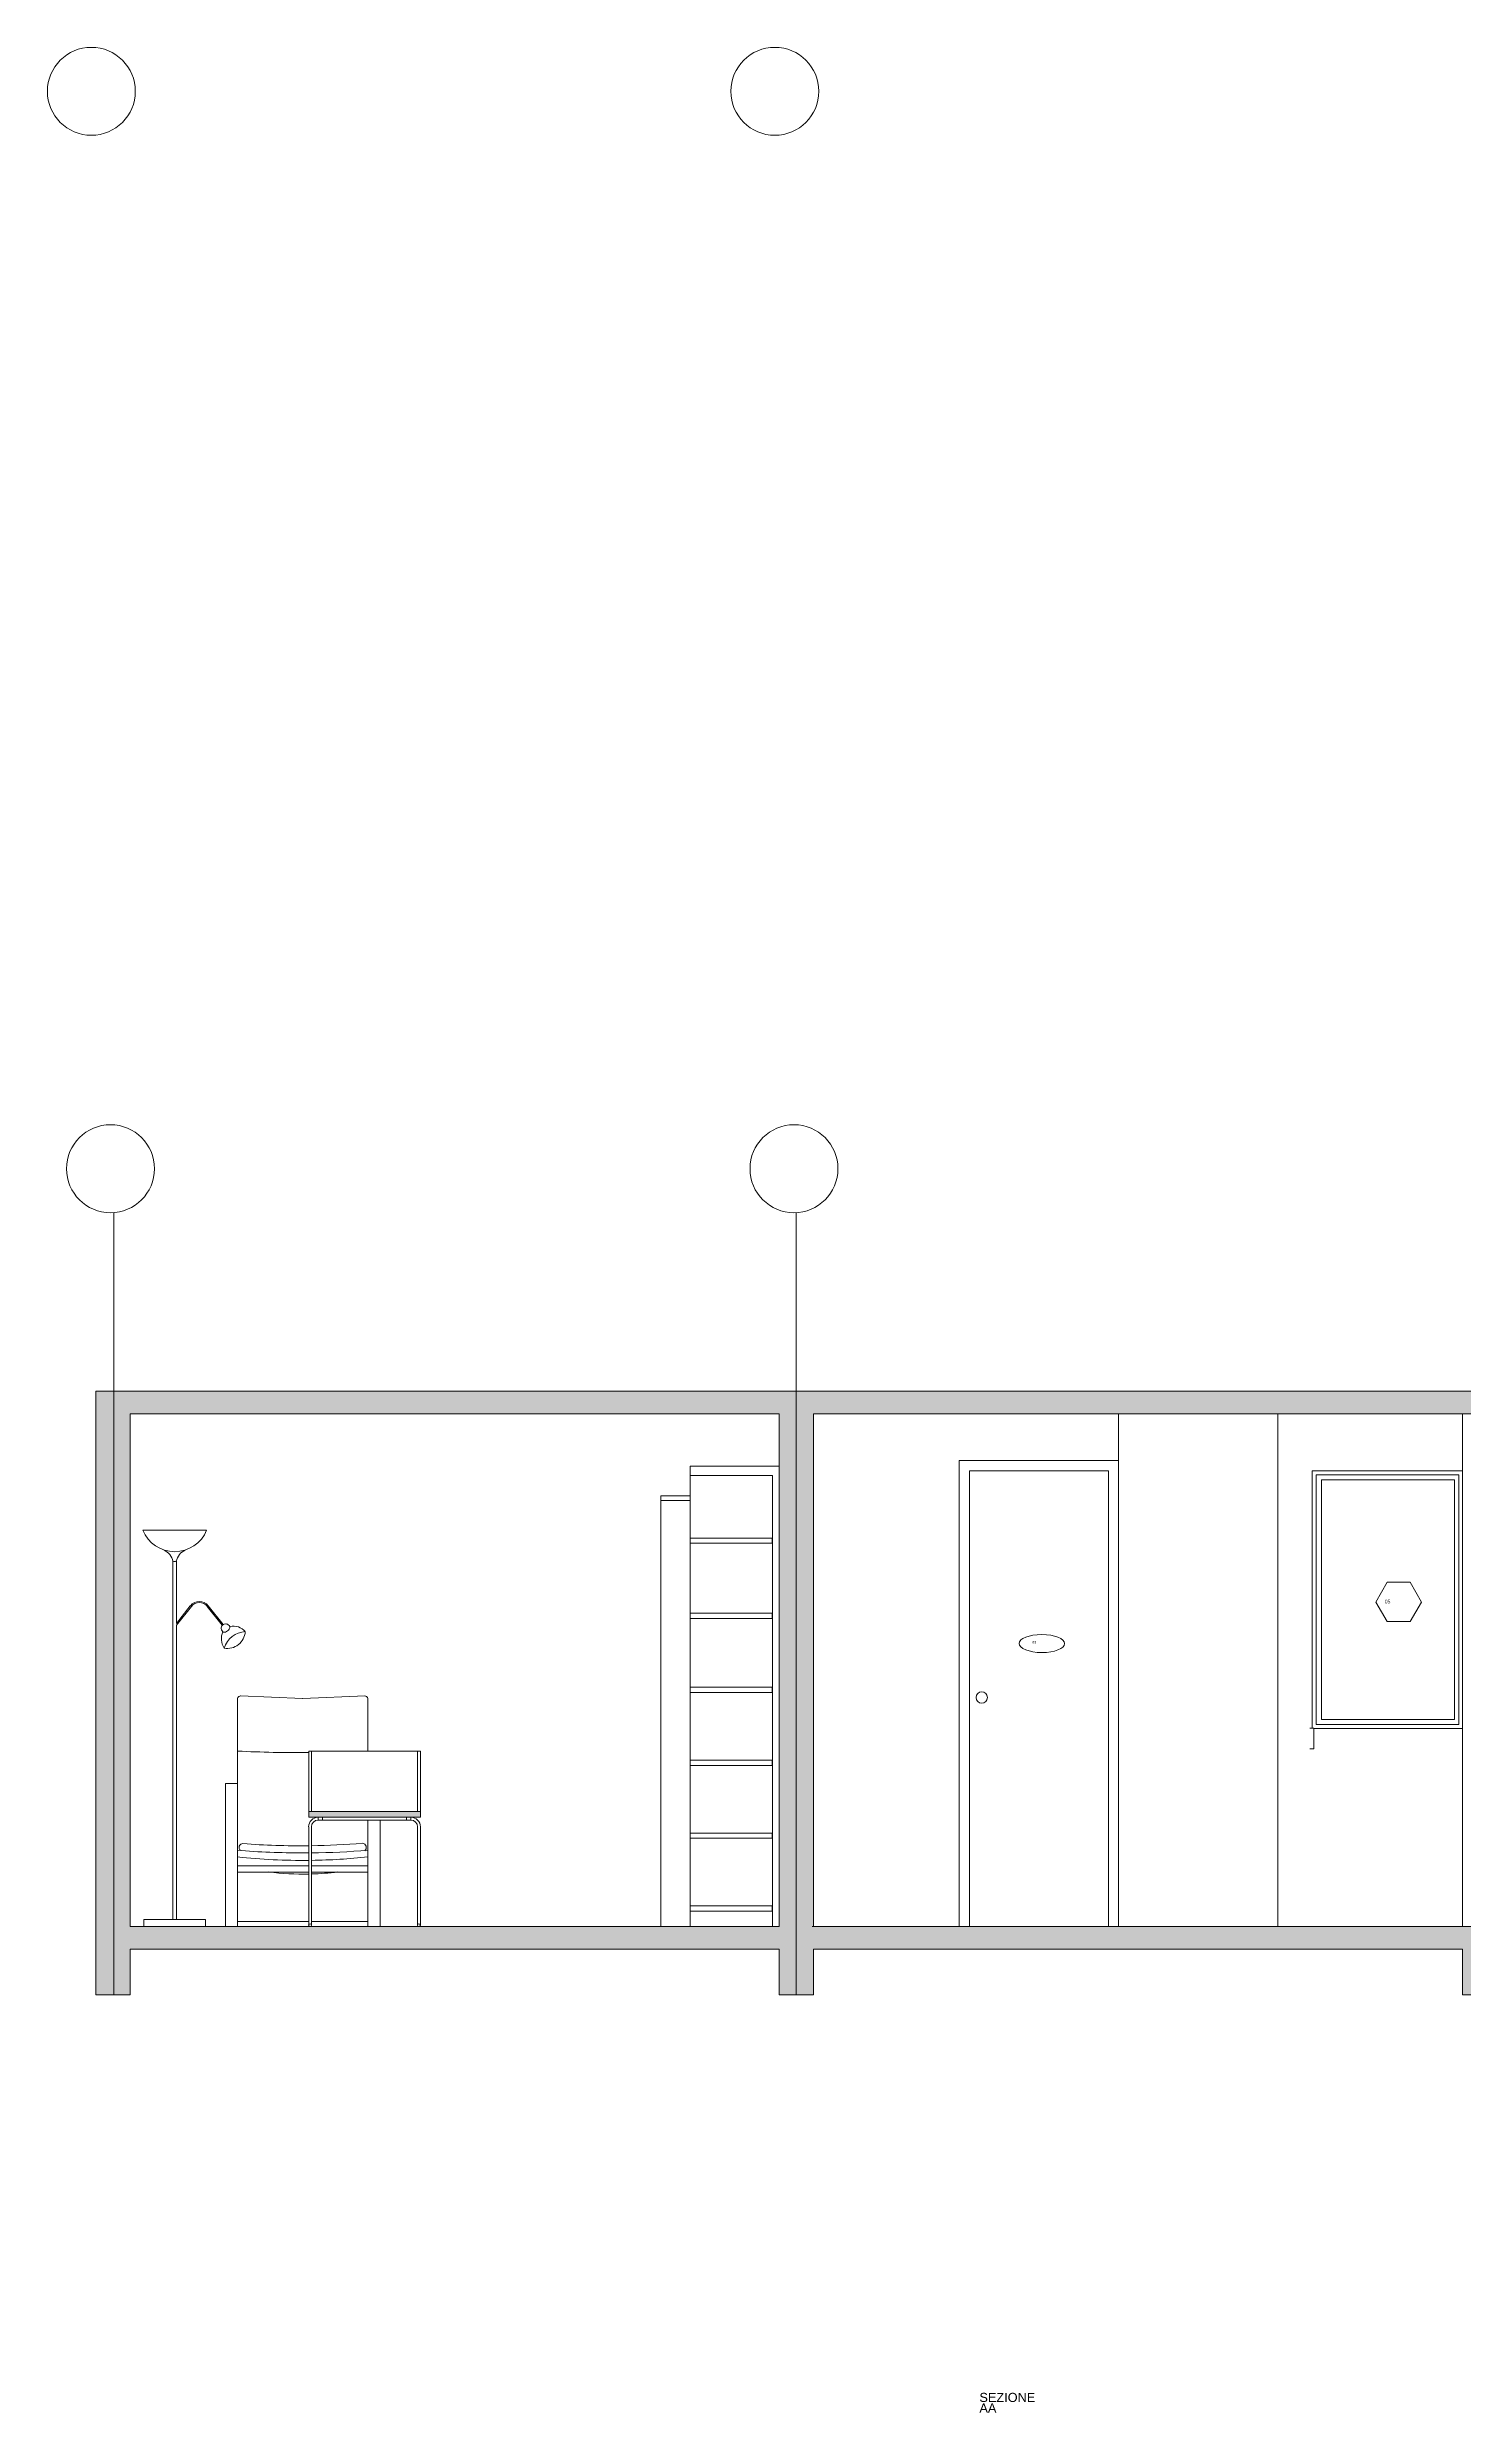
# Model space of a CAD drawing. Header units: centimetres. Extents: x -16179 to 12840, y -10704 to 3856.
# Drawn here: x 476 to 1098, y -9869 to -8831 of the extents above; entities that cross this region are included whole.
import ezdxf

# ---------------------------------------------------------------- set-up
doc = ezdxf.new("R2010")
doc.units = ezdxf.units.CM
doc.header["$MEASUREMENT"] = 0
for name, color, linetype, lineweight in [('0_Num_Penna__7_Num_Penna__7_Num_Penna__7_Num_Penna__7_Num_Penna__7_Num_Penna__7_Num_Penna__7_Num_Penna__7_Num_Penna__7_Num_Penna__7', 7, 'Continuous', 18), ('A-ELEV-MBE1_Num_Penna__7_Num_Penna__7_Num_Penna__7_Num_Penna__7_Num_Penna__7_Num_Penna__7_Num_Penna__7_Num_Penna__7_Num_Penna__7_Num_Penna__7', 7, 'Continuous', 18), ('A-FURN_Num_Penna__251_Num_Penna__251_Num_Penna__251_Num_Penna__251_Num_Penna__251_Num_Penna__251_Num_Penna__251_Num_Penna__251_Num_Penna__251_Num_Penna__251_Num_Penna__251', 251, 'Continuous', 18), ('A-FURN_Num_Penna__8_Num_Penna__8_Num_Penna__8_Num_Penna__8_Num_Penna__8_Num_Penna__8_Num_Penna__8_Num_Penna__8_Num_Penna__8_Num_Penna__8', 8, 'Continuous', 18), ('A-SECT-MCUT_Num_Penna__7_Num_Penna__7_Num_Penna__7_Num_Penna__7_Num_Penna__7_Num_Penna__7_Num_Penna__7_Num_Penna__7_Num_Penna__7_Num_Penna__7', 7, 'Continuous', 18), ('A-SECT-PATT_Num_Penna__11_Num_Penna__7_Num_Penna__7_Num_Penna__7_Num_Penna__7_Num_Penna__7_Num_Penna__7_Num_Penna__7_Num_Penna__7_Num_Penna__7', 7, 'Continuous', 18), ('AA - linee quote_Num_Penna__3_Num_Penna__3_Num_Penna__3_Num_Penna__3_Num_Penna__3_Num_Penna__3_Num_Penna__3_Num_Penna__3_Num_Penna__3_Num_Penna__3', 3, 'Continuous', 18), ('AA - pareti sezionate_Num_Penna__7_Num_Penna__7_Num_Penna__7_Num_Penna__7_Num_Penna__7_Num_Penna__7_Num_Penna__7_Num_Penna__7_Num_Penna__7_Num_Penna__7', 7, 'Continuous', 18), ('AA - serramenti e porte_Num_Penna__4_Num_Penna__4_Num_Penna__4_Num_Penna__4_Num_Penna__4_Num_Penna__4_Num_Penna__4_Num_Penna__4_Num_Penna__4_Num_Penna__4', 4, 'Continuous', 18), ('AA pareti non sezionate_Num_Penna__2_Num_Penna__2_Num_Penna__2_Num_Penna__2_Num_Penna__2_Num_Penna__2_Num_Penna__2_Num_Penna__2_Num_Penna__2_Num_Penna__2', 2, 'Continuous', 18), ('AA- arredo_Num_Penna__8_Num_Penna__8_Num_Penna__8_Num_Penna__8_Num_Penna__8_Num_Penna__8_Num_Penna__8_Num_Penna__8_Num_Penna__8_Num_Penna__8', 8, 'Continuous', 18), ('IKE120036-t1_Num_Penna__255_Num_Penna__255_Num_Penna__255_Num_Penna__255_Num_Penna__255_Num_Penna__255_Num_Penna__255_Num_Penna__255_Num_Penna__255_Num_Penna__255', 255, 'Continuous', 18), ('SEZIONE ARREDO_Num_Penna__1_Num_Penna__255_Num_Penna__255_Num_Penna__255_Num_Penna__255_Num_Penna__255_Num_Penna__255_Num_Penna__255_Num_Penna__255_Num_Penna__255', 255, 'Continuous', 18)]:
    doc.layers.add(name, color=color, linetype=linetype, lineweight=lineweight)
doc.styles.add('GENERATED_STYLE_1', font='Arial.ttf')

msp = doc.modelspace()

# ---------------------------------------------------------------- hatches: boundary and pattern name
at = {"layer": 'A-SECT-PATT_Num_Penna__11_Num_Penna__7_Num_Penna__7_Num_Penna__7_Num_Penna__7_Num_Penna__7_Num_Penna__7_Num_Penna__7_Num_Penna__7_Num_Penna__7', "linetype": 'Continuous', "lineweight": 18}
for points in [[(812.1, -9420.9), (497.2, -9420.9), (497.2, -9655.9), (512.2, -9655.9), (512.2, -9430.9), (797.1, -9430.9), (797.1, -9655.9), (812.1, -9655.9)], [(812.1, -9430.9), (1396.1, -9430.9), (1396.1, -9655.9), (1411.1, -9655.9), (1411.1, -9420.9), (812.1, -9420.9)], [(1411.1, -9655.9), (497.1, -9655.9), (497.1, -9685.9), (512.2, -9685.9), (512.2, -9665.9), (797.1, -9665.9), (797.1, -9685.9), (812.1, -9685.9), (812.1, -9665.9), (1097.1, -9665.9), (1097.1, -9685.9), (1111.1, -9685.9), (1111.1, -9665.9), (1396.1, -9665.9), (1396.1, -9685.9), (1411.1, -9685.9)]]:
    msp.add_hatch(color=7, dxfattribs=at).paths.add_polyline_path(points)
at = {"layer": 'AA- arredo_Num_Penna__8_Num_Penna__8_Num_Penna__8_Num_Penna__8_Num_Penna__8_Num_Penna__8_Num_Penna__8_Num_Penna__8_Num_Penna__8_Num_Penna__8', "linetype": 'Continuous', "lineweight": 18}
msp.add_hatch(color=8, dxfattribs=at).paths.add_polyline_path([(590.6, -9605.4), (590.6, -9607.9), (639.6, -9607.9), (639.6, -9605.4)])

# ---------------------------------------------------------------- linework, layer by layer
at = {"layer": '0_Num_Penna__7_Num_Penna__7_Num_Penna__7_Num_Penna__7_Num_Penna__7_Num_Penna__7_Num_Penna__7_Num_Penna__7_Num_Penna__7_Num_Penna__7', "color": 7, "linetype": 'Continuous', "lineweight": 18}
for p, q in [((797.1, -9555.9), (797.1, -9554.9)), ((797.1, -9646.1), (797.1, -9555.9))]:
    msp.add_line(p, q, dxfattribs=at)
at = {"layer": 'A-ELEV-MBE1_Num_Penna__7_Num_Penna__7_Num_Penna__7_Num_Penna__7_Num_Penna__7_Num_Penna__7_Num_Penna__7_Num_Penna__7_Num_Penna__7_Num_Penna__7', "color": 7, "linetype": 'Continuous', "lineweight": 18}
msp.add_line((941.6, -9455.9), (941.6, -9655.9), dxfattribs=at)
at = {"layer": 'A-FURN_Num_Penna__251_Num_Penna__251_Num_Penna__251_Num_Penna__251_Num_Penna__251_Num_Penna__251_Num_Penna__251_Num_Penna__251_Num_Penna__251_Num_Penna__251_Num_Penna__251', "color": 251, "linetype": 'Continuous', "lineweight": 18}
msp.add_line((758.1, -9655.9), (745.1, -9655.9), dxfattribs=at)
msp.add_circle((639, -9655.3), 0.619, dxfattribs=at)
at = {"layer": 'A-FURN_Num_Penna__8_Num_Penna__8_Num_Penna__8_Num_Penna__8_Num_Penna__8_Num_Penna__8_Num_Penna__8_Num_Penna__8_Num_Penna__8_Num_Penna__8', "color": 8, "linetype": 'Continuous', "lineweight": 18}
msp.add_line((1030.1, -9568.9), (1031.8, -9568.9), dxfattribs=at)
at = {"layer": 'A-SECT-MCUT_Num_Penna__7_Num_Penna__7_Num_Penna__7_Num_Penna__7_Num_Penna__7_Num_Penna__7_Num_Penna__7_Num_Penna__7_Num_Penna__7_Num_Penna__7', "color": 7, "linetype": 'Continuous', "lineweight": 18}
for p, q in [((1097.1, -9430.9), (812.1, -9430.9)), ((1396.1, -9430.9), (1097.1, -9430.9))]:
    msp.add_line(p, q, dxfattribs=at)
at = {"layer": 'A-SECT-MCUT_Num_Penna__7_Num_Penna__7_Num_Penna__7_Num_Penna__7_Num_Penna__7_Num_Penna__7_Num_Penna__7_Num_Penna__7_Num_Penna__7_Num_Penna__7', "color": 7, "linetype": 'Continuous', "lineweight": 18, "flags": 128}
for points in [[(512.2, -9430.9), (512.2, -9455.9)], [(812.1, -9655.9), (812.6, -9655.9)], [(512.2, -9665.9), (512.2, -9685.9)], [(1111.1, -9665.9), (1111.1, -9685.9), (1097.1, -9685.9), (1097.1, -9665.9)]]:
    msp.add_lwpolyline(points, dxfattribs=at)
at = {"layer": 'AA - linee quote_Num_Penna__3_Num_Penna__3_Num_Penna__3_Num_Penna__3_Num_Penna__3_Num_Penna__3_Num_Penna__3_Num_Penna__3_Num_Penna__3_Num_Penna__3', "color": 3, "linetype": 'Continuous', "lineweight": 18}
for p, q in [((505.1, -9685.9), (505.1, -9342.7)), ((804.6, -9685.9), (804.6, -9342.7)), ((1031.8, -9577.9), (1031.8, -9568.9)), ((1030.1, -9577.9), (1031.8, -9577.9))]:
    msp.add_line(p, q, dxfattribs=at)
at = {"layer": 'AA - linee quote_Num_Penna__3_Num_Penna__3_Num_Penna__3_Num_Penna__3_Num_Penna__3_Num_Penna__3_Num_Penna__3_Num_Penna__3_Num_Penna__3_Num_Penna__3', "color": 3, "linetype": 'Continuous', "lineweight": 18, "flags": 128}
msp.add_lwpolyline([(1079, -9513.5), (1074, -9504.8), (1064, -9504.8), (1059, -9513.5), (1064, -9522.1), (1074, -9522.1)], close=True, dxfattribs=at)
at = {"layer": 'AA - linee quote_Num_Penna__3_Num_Penna__3_Num_Penna__3_Num_Penna__3_Num_Penna__3_Num_Penna__3_Num_Penna__3_Num_Penna__3_Num_Penna__3_Num_Penna__3', "color": 3, "linetype": 'Continuous', "lineweight": 18}
for centre in [(495.2, -8850.4), (795.2, -8850.4), (503.6, -9323.3), (803.6, -9323.3)]:
    msp.add_circle(centre, 19.3, dxfattribs=at)
msp.add_ellipse((912.4, -9531.7), major_axis=(-10, 0.02), ratio=0.395468, dxfattribs=at)
at = {"layer": 'AA - pareti sezionate_Num_Penna__7_Num_Penna__7_Num_Penna__7_Num_Penna__7_Num_Penna__7_Num_Penna__7_Num_Penna__7_Num_Penna__7_Num_Penna__7_Num_Penna__7', "color": 7, "linetype": 'Continuous', "lineweight": 18}
for p, q in [((497.2, -9420.9), (1411.1, -9420.9)), ((797.1, -9430.9), (512.2, -9430.9)), ((497.2, -9455.9), (497.1, -9655.9)), ((512.2, -9455.9), (512.2, -9655.9)), ((797.1, -9453.9), (797.1, -9655.9)), ((797.1, -9453.9), (797.1, -9655.9)), ((797.1, -9455.9), (797.1, -9655.9)), ((812.1, -9475.9), (812.1, -9455.9)), ((812.1, -9495.9), (812.1, -9475.9)), ((512.2, -9655.9), (512.2, -9485.9)), ((812.1, -9515.9), (812.1, -9495.9)), ((812.1, -9535.9), (812.1, -9515.9)), ((812.1, -9555.9), (812.1, -9535.9)), ((812.1, -9575.9), (812.1, -9555.9)), ((812.1, -9595.9), (812.1, -9575.9)), ((812.1, -9615.9), (812.1, -9595.9)), ((812.1, -9635.9), (812.1, -9615.9)), ((812.1, -9655.9), (812.1, -9635.9)), ((512.2, -9655.9), (797.1, -9655.9)), ((811.6, -9655.9), (1097.5, -9655.9)), ((812.6, -9655.9), (1397.6, -9655.9)), ((952.1, -9655.9), (1030.1, -9655.9)), ((952.1, -9655.9), (1030.1, -9655.9)), ((797.1, -9665.9), (512.2, -9665.9)), ((812.1, -9665.9), (1097.1, -9665.9))]:
    msp.add_line(p, q, dxfattribs=at)
at = {"layer": 'AA - pareti sezionate_Num_Penna__7_Num_Penna__7_Num_Penna__7_Num_Penna__7_Num_Penna__7_Num_Penna__7_Num_Penna__7_Num_Penna__7_Num_Penna__7_Num_Penna__7', "color": 7, "linetype": 'Continuous', "lineweight": 18, "flags": 128}
for points in [[(497.2, -9455.9), (497.2, -9420.9)], [(797.1, -9455.9), (797.1, -9430.9)], [(812.1, -9430.9), (812.1, -9455.9)], [(512.2, -9665.9), (512.2, -9685.9), (497.1, -9685.9), (497.1, -9655.9)], [(812.1, -9665.9), (812.1, -9685.9), (797.1, -9685.9), (797.1, -9665.9)]]:
    msp.add_lwpolyline(points, dxfattribs=at)
at = {"layer": 'AA - serramenti e porte_Num_Penna__4_Num_Penna__4_Num_Penna__4_Num_Penna__4_Num_Penna__4_Num_Penna__4_Num_Penna__4_Num_Penna__4_Num_Penna__4_Num_Penna__4', "color": 4, "linetype": 'Continuous', "lineweight": 18}
for p, q in [((876.1, -9451.4), (876.1, -9655.9)), ((946.1, -9451.4), (876.1, -9451.4)), ((941.6, -9455.9), (880.6, -9455.9)), ((1031.1, -9568.9), (1031.1, -9455.9)), ((1031.1, -9455.9), (1097.1, -9455.9)), ((1032.8, -9457.6), (1032.8, -9567.3)), ((1032.8, -9457.6), (1093.5, -9457.6)), ((1093.5, -9457.6), (1095.4, -9457.6)), ((1095.4, -9457.6), (1095.4, -9567.3)), ((1035.1, -9459.9), (1035.1, -9565)), ((1035.1, -9459.9), (1093.5, -9459.9)), ((1093.5, -9459.9), (1093.5, -9565)), ((1097.1, -9569), (1031.8, -9569)), ((1082.3, -9567.3), (1032.8, -9567.3)), ((1082.3, -9565), (1035.1, -9565)), ((1093.5, -9565), (1082.3, -9565)), ((1095.4, -9567.3), (1082.3, -9567.3))]:
    msp.add_line(p, q, dxfattribs=at)
at = {"layer": 'AA - serramenti e porte_Num_Penna__4_Num_Penna__4_Num_Penna__4_Num_Penna__4_Num_Penna__4_Num_Penna__4_Num_Penna__4_Num_Penna__4_Num_Penna__4_Num_Penna__4', "color": 4, "linetype": 'Continuous', "lineweight": 18, "flags": 128}
msp.add_lwpolyline([(941.6, -9455.9), (880.6, -9455.9), (880.6, -9655.9), (941.6, -9655.9)], close=True, dxfattribs=at)
at = {"layer": 'AA - serramenti e porte_Num_Penna__4_Num_Penna__4_Num_Penna__4_Num_Penna__4_Num_Penna__4_Num_Penna__4_Num_Penna__4_Num_Penna__4_Num_Penna__4_Num_Penna__4', "color": 4, "linetype": 'Continuous', "lineweight": 18}
msp.add_circle((886, -9555.4), 2.5, dxfattribs=at)
at = {"layer": 'AA pareti non sezionate_Num_Penna__2_Num_Penna__2_Num_Penna__2_Num_Penna__2_Num_Penna__2_Num_Penna__2_Num_Penna__2_Num_Penna__2_Num_Penna__2_Num_Penna__2', "color": 2, "linetype": 'Continuous', "lineweight": 18}
for p, q in [((946.1, -9430.9), (946.1, -9655.9)), ((1016, -9430.9), (1016, -9655.9)), ((1016, -9430.9), (1016, -9655.9)), ((1097, -9430.9), (1097, -9655.9)), ((1097.1, -9430.9), (1097.1, -9570.1))]:
    msp.add_line(p, q, dxfattribs=at)
at = {"layer": 'AA- arredo_Num_Penna__8_Num_Penna__8_Num_Penna__8_Num_Penna__8_Num_Penna__8_Num_Penna__8_Num_Penna__8_Num_Penna__8_Num_Penna__8_Num_Penna__8', "color": 8, "linetype": 'Continuous', "lineweight": 18}
for p, q in [((758.1, -9453.9), (797.1, -9453.9)), ((758.1, -9655.9), (758.1, -9453.9)), ((794.2, -9457.9), (758.1, -9457.9)), ((794.2, -9655.9), (794.2, -9457.9)), ((745.1, -9655.9), (745.1, -9466.9)), ((745.1, -9466.9), (758.1, -9466.9)), ((745.1, -9468.9), (758.1, -9468.9)), ((545.8, -9481.9), (517.8, -9481.9)), ((530.4, -9481.9), (533.1, -9481.9)), ((531.8, -9481.9), (545.8, -9481.9)), ((758.1, -9485.4), (794.1, -9485.4)), ((794.1, -9487.7), (758.1, -9487.7)), ((794.1, -9485.4), (794.1, -9487.7)), ((531, -9495.6), (531, -9652.9)), ((532.5, -9495.6), (532.5, -9522.9)), ((532.5, -9522.9), (538.6, -9515.1)), ((532.5, -9523.7), (539.1, -9515.4)), ((552.6, -9523.7), (546.1, -9515.4)), ((553, -9523.4), (546.5, -9515.1)), ((758.1, -9518.4), (794.1, -9518.4)), ((794.1, -9518.4), (794.1, -9520.7)), ((532.5, -9523.7), (532.5, -9652.9)), ((794.1, -9520.7), (758.1, -9520.7)), ((758.1, -9550.9), (794.1, -9550.9)), ((794.1, -9550.9), (794.1, -9553.2)), ((794.1, -9553.2), (758.1, -9553.2)), ((590.6, -9607.9), (590.6, -9578.9)), ((590.6, -9578.9), (639.6, -9578.9)), ((591.8, -9578.9), (591.8, -9605.4)), ((638.4, -9578.9), (638.4, -9605.4)), ((639.6, -9578.9), (639.6, -9607.9)), ((758.1, -9582.9), (794.1, -9582.9)), ((794.1, -9585.2), (758.1, -9585.2)), ((794.1, -9582.9), (794.1, -9585.2)), ((590.6, -9605.4), (639.6, -9605.4)), ((590.6, -9607.9), (639.6, -9607.9)), ((590.6, -9655.3), (590.6, -9612.2)), ((590.6, -9655.3), (590.6, -9612.2)), ((591.8, -9612.2), (591.8, -9655.3)), ((594.8, -9607.9), (594.8, -9609.3)), ((594.8, -9609.3), (596.7, -9609.3)), ((596.7, -9609.3), (596.7, -9607.9)), ((596.7, -9609.2), (633.5, -9609.2)), ((633.5, -9609.3), (633.5, -9607.9)), ((635.4, -9609.3), (633.5, -9609.3)), ((635.4, -9607.9), (635.4, -9609.3)), ((638.4, -9612.2), (638.4, -9655.3)), ((639.6, -9612.2), (639.6, -9655.3)), ((758.1, -9614.9), (794.1, -9614.9)), ((794.1, -9617.2), (758.1, -9617.2)), ((794.1, -9614.9), (794.1, -9617.2)), ((518.3, -9655.9), (518.3, -9652.9)), ((518.3, -9652.9), (545.3, -9652.9)), ((545.3, -9652.9), (545.3, -9655.9)), ((587.9, -9653.7), (559.3, -9653.7)), ((559.3, -9653.7), (559.3, -9655.8)), ((588, -9653.7), (590.6, -9653.7)), ((591.8, -9653.7), (616.6, -9653.7)), ((616.6, -9653.7), (616.6, -9655.8)), ((758.1, -9646.9), (794.1, -9646.9)), ((794.1, -9649.2), (758.1, -9649.2)), ((794.1, -9646.9), (794.1, -9649.2)), ((794.2, -9649.2), (794.1, -9649.2))]:
    msp.add_line(p, q, dxfattribs=at)
at = {"layer": 'AA- arredo_Num_Penna__8_Num_Penna__8_Num_Penna__8_Num_Penna__8_Num_Penna__8_Num_Penna__8_Num_Penna__8_Num_Penna__8_Num_Penna__8_Num_Penna__8', "color": 8, "linetype": 'Continuous', "lineweight": 18, "flags": 128}
for points in [[(559.3, -9630.6), (559.3, -9555.8)], [(560.6, -9554.7), (587.9, -9555.8)], [(615.4, -9554.7), (588, -9555.8)], [(616.6, -9578.9), (616.6, -9555.8)], [(616.6, -9609.2), (616.6, -9655.9), (621.9, -9655.9), (621.9, -9609.2)], [(616.6, -9630.6), (616.6, -9609.2)], [(590.6, -9629.2), (559.3, -9629.2), (559.3, -9632), (590.6, -9632)], [(591.8, -9632), (616.6, -9632), (616.6, -9629.2), (591.8, -9629.2)]]:
    msp.add_lwpolyline(points, dxfattribs=at)
msp.add_lwpolyline([(554.1, -9593.2), (559.3, -9593.2), (559.3, -9655.9), (554.1, -9655.9)], close=True, dxfattribs=at)
at = {"layer": 'AA- arredo_Num_Penna__8_Num_Penna__8_Num_Penna__8_Num_Penna__8_Num_Penna__8_Num_Penna__8_Num_Penna__8_Num_Penna__8_Num_Penna__8_Num_Penna__8', "color": 8, "linetype": 'Continuous', "lineweight": 18}
msp.add_circle((591.2, -9655.3), 0.619, dxfattribs=at)
for centre, radius, start, end in [((531.8, -9476.3), 15.1, 201.945, 338.055), ((523.9, -9497.2), 7.3, 13.1634, 63.1642), ((531.8, -9493.7), 2, 248.3278, 291.6722), ((539.6, -9497.2), 7.3, 116.8358, 166.8366), ((542.6, -9518.2), 5, 38.3251, 141.6749), ((542.6, -9518.2), 4.47, 38.3251, 141.6749), ((554, -9524.9), 1.81, 75.4758, 189.7832), ((554.8, -9524.8), 2.63, 176.4171, 223.157), ((559.5, -9529.6), 7.25, 155.5716, 214.1648), ((553.4, -9524.1), 2.62, 259.5952, 356.4228), ((563.5, -9536.9), 10.5, 94.1093, 162.1561), ((554.9, -9526), 7.85, 259.8836, 356.3819), ((553.8, -9525.6), 2.59, 32.5802, 75.4758), ((557.4, -9531.3), 7.25, 42.1006, 100.6938), ((560.7, -9556.1), 1.38, 84.7605, 167.239), ((615.2, -9556.1), 1.38, 12.761, 95.2395), ((587.5, -9007.4), 572.2, 267.1838, 270.3147), ((587.5, -9007.4), 572.2, 272.7302, 272.9169), ((594.8, -9612.2), 4.24, 90, 180), ((594.8, -9612.2), 3, 90, 180), ((635.4, -9612.2), 4.24, 0, 90), ((635.4, -9612.2), 3, 0, 90), ((588, -9262.2), 361.4, 265.4461, 269.9874), ((561.8, -9621.2), 1.74, 91.5896, 233.4658), ((587, -9298.9), 321.6, 265.491, 270.6401), ((587.9, -9262.2), 361.4, 270.0126, 270.4313), ((587, -9298.9), 321.6, 270.8606, 274.8472), ((587.9, -9262.2), 361.4, 270.6274, 274.5539), ((614, -9621.2), 1.86, 309.0847, 84.7296), ((588, -9362), 264.9, 263.7977, 270.5713), ((588.2, -9508.6), 124.3, 263.0099, 271.1147), ((588, -9362), 264.9, 270.839, 276.2023), ((588.2, -9508.6), 124.3, 271.6852, 276.9901)]:
    msp.add_arc(centre, radius, start, end, dxfattribs=at)
at = {"layer": 'IKE120036-t1_Num_Penna__255_Num_Penna__255_Num_Penna__255_Num_Penna__255_Num_Penna__255_Num_Penna__255_Num_Penna__255_Num_Penna__255_Num_Penna__255_Num_Penna__255', "color": 255, "linetype": 'Continuous', "lineweight": 18}
for p in [(758.1, -9655.9), (797.1, -9655.9)]:
    msp.add_line(p, (794.2, -9655.9), dxfattribs=at)
at = {"layer": 'SEZIONE ARREDO_Num_Penna__1_Num_Penna__255_Num_Penna__255_Num_Penna__255_Num_Penna__255_Num_Penna__255_Num_Penna__255_Num_Penna__255_Num_Penna__255_Num_Penna__255', "color": 255, "linetype": 'Continuous', "lineweight": 18}
for p, q in [((545.3, -9655.9), (518.3, -9655.9)), ((531.8, -9655.9), (545.3, -9655.9)), ((590.6, -9655.9), (591.8, -9655.9)), ((593.1, -9655.9), (597, -9655.9)), ((633.2, -9655.9), (637.1, -9655.9)), ((639.6, -9655.9), (638.4, -9655.9))]:
    msp.add_line(p, q, dxfattribs=at)

# ---------------------------------------------------------------- texts
at = {"layer": 'AA - linee quote_Num_Penna__3_Num_Penna__3_Num_Penna__3_Num_Penna__3_Num_Penna__3_Num_Penna__3_Num_Penna__3_Num_Penna__3_Num_Penna__3_Num_Penna__3', "color": 3, "linetype": 'Continuous', "lineweight": 18, "insert": (1062.9, -9514.1), "char_height": 1.61, "attachment_point": 7, "rotation": 359.8326, "style": 'GENERATED_STYLE_1'}
msp.add_mtext('\\A1;05', dxfattribs=at)
at = {"layer": 'AA - linee quote_Num_Penna__3_Num_Penna__3_Num_Penna__3_Num_Penna__3_Num_Penna__3_Num_Penna__3_Num_Penna__3_Num_Penna__3_Num_Penna__3_Num_Penna__3', "color": 3, "linetype": 'Continuous', "lineweight": 18, "insert": (908.2, -9531.7), "char_height": 1.13, "attachment_point": 7, "style": 'GENERATED_STYLE_1'}
msp.add_mtext('\\A1;03', dxfattribs=at)
at = {"layer": 'AA - linee quote_Num_Penna__3_Num_Penna__3_Num_Penna__3_Num_Penna__3_Num_Penna__3_Num_Penna__3_Num_Penna__3_Num_Penna__3_Num_Penna__3_Num_Penna__3', "color": 3, "linetype": 'Continuous', "lineweight": 18, "insert": (885, -9860.6), "char_height": 4, "width": 23.984, "attachment_point": 1, "line_spacing_factor": 0.699323, "style": 'GENERATED_STYLE_1'}
msp.add_mtext('\\A1;SEZIONE AA', dxfattribs=at)

doc.saveas('drawing.dxf')
